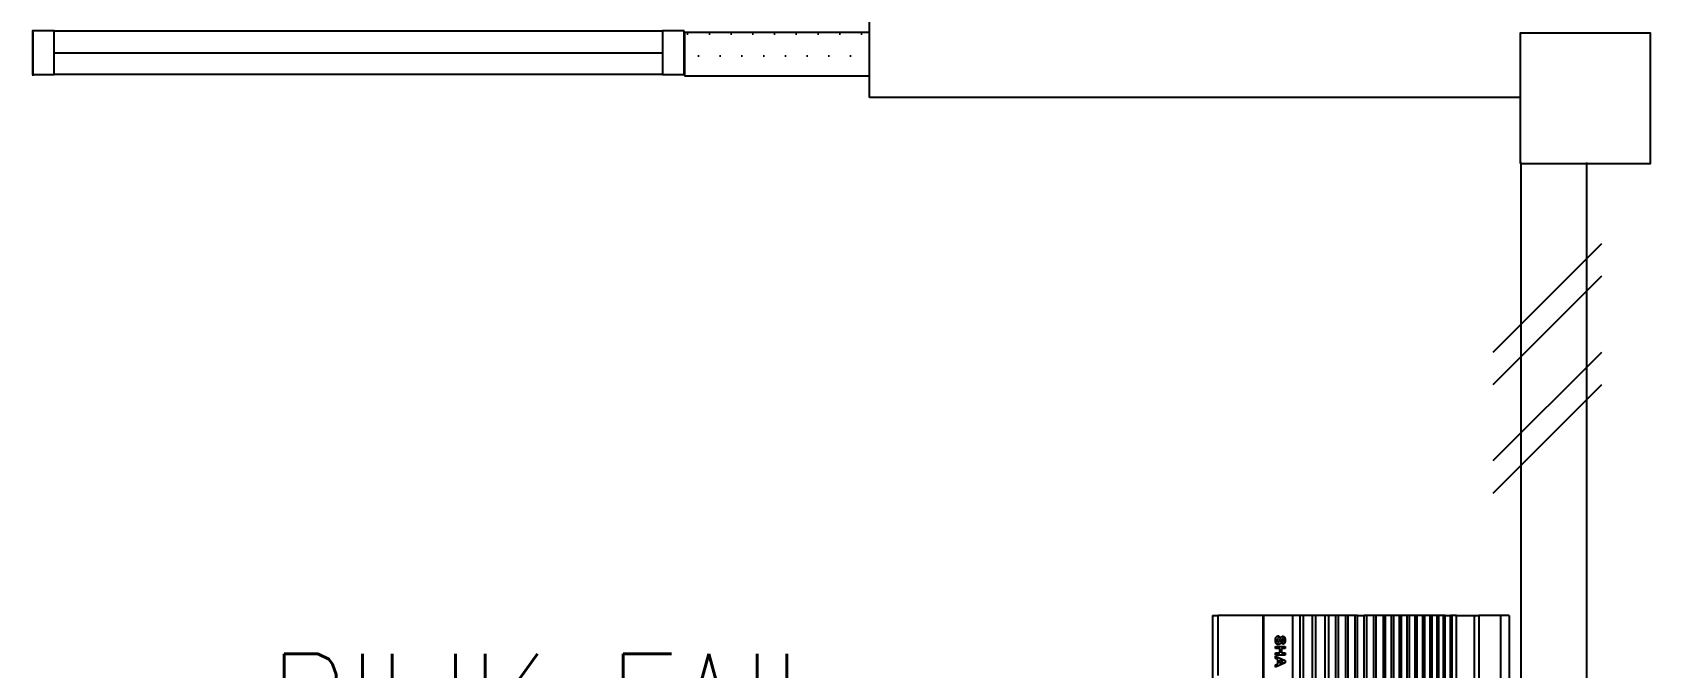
# Model space of a CAD drawing. Header units: millimetres. Extents: x 982 to 80582, y 687 to 58800.
# Drawn here: x 40366 to 44090, y 17671 to 19133 of the extents above; entities that cross this region are included whole.
import ezdxf
from ezdxf.enums import TextEntityAlignment as Align

# ---------------------------------------------------------------- set-up
doc = ezdxf.new("R2010")
doc.units = ezdxf.units.MM
for name, color, linetype in [('A-ARR', 4, 'Continuous'), ('A-COLUMN', 3, 'Continuous'), ('A-HATCH', 8, 'Continuous'), ('A-PARTITION', 4, 'Continuous'), ('A-ROOMSYM', 3, 'Continuous'), ('A-WALL', 1, 'Continuous'), ('A-WIN', 9, 'Continuous'), ('A-WLH', 7, 'Continuous'), ('Edges', 7, 'Continuous')]:
    doc.layers.add(name, color=color, linetype=linetype)
doc.styles.add('style1', font='romans.shx', dxfattribs={"height": 750})

# ---------------------------------------------------------------- blocks, each defined once
blk = doc.blocks.new('A$C49831240')
at = {"layer": 'A-WLH', "color": 8}
for p, q in [((250, 575), (0, 325)), ((250, 500), (0, 250)), ((250, 325), (0, 75)), ((250, 250), (0, 0))]:
    blk.add_line(p, q, dxfattribs=at)
blk = doc.blocks.new('A$C58571686')
at = {"layer": 'A-WIN', "color": 8, "ltscale": 790000000.0}
for p, q in [((50, 100), (1450, 100)), ((1450, 0), (50, 0))]:
    blk.add_line(p, q, dxfattribs=at)
at = {"layer": 'A-WIN', "color": 8}
blk.add_line((50, 50), (1450, 50), dxfattribs=at)
for points in [[(50, 100), (0, 100), (0, 0), (50, 0)], [(1500, 100), (1450, 100), (1450, 0), (1500, 0)]]:
    blk.add_lwpolyline(points, close=True, dxfattribs=at)
blk = doc.blocks.new('air con')
at = {"layer": 'Edges'}
for p, q in [((71.4, 41.9), (152.4, 41.9)), ((71.4, 41.9), (71.4, 41.09)), ((71.4, 41.09), (152.4, 41.09)), ((71.4, 41.09), (71.4, 39.12)), ((71.4, 39.12), (152.4, 39.12)), ((71.4, 38.72), (71.4, 39.12)), ((152.4, 38.72), (71.4, 38.72)), ((71.4, 37.09), (71.4, 38.72)), ((71.4, 37.09), (71.4, 36.7)), ((152.4, 37.09), (71.4, 37.09)), ((152.4, 36.7), (71.4, 36.7)), ((71.4, 36.7), (71.4, 36.54)), ((152.4, 36.54), (71.4, 36.54)), ((71.4, 36.08), (71.4, 36.54)), ((152.4, 36.08), (71.4, 36.08)), ((71.4, 36.08), (71.4, 35.91)), ((152.4, 35.91), (71.4, 35.91)), ((71.4, 35.91), (71.4, 35.49)), ((71.4, 35.49), (71.4, 35.34)), ((152.4, 35.49), (71.4, 35.49)), ((152.4, 35.34), (71.4, 35.34)), ((71.4, 35.34), (71.4, 34.88)), ((152.4, 34.88), (71.4, 34.88)), ((71.4, 34.88), (71.4, 34.71)), ((152.4, 34.71), (71.4, 34.71)), ((71.4, 34.71), (71.4, 34.21)), ((152.4, 34.21), (71.4, 34.21)), ((71.4, 34.21), (71.4, 34.02)), ((71.4, 34.02), (71.4, 33.51)), ((152.4, 34.02), (71.4, 34.02)), ((152.4, 33.51), (71.4, 33.51)), ((71.4, 33.51), (71.4, 33.33)), ((152.4, 33.33), (71.4, 33.33)), ((71.4, 33.33), (71.4, 32.83)), ((152.4, 32.83), (71.4, 32.83)), ((71.4, 32.83), (71.4, 32.62)), ((152.4, 32.62), (71.4, 32.62)), ((71.4, 32.62), (71.4, 32.1)), ((152.4, 32.1), (71.4, 32.1)), ((71.4, 32.1), (71.4, 31.91)), ((152.4, 31.91), (71.4, 31.91)), ((71.4, 31.91), (71.4, 31.38)), ((152.4, 31.38), (71.4, 31.38)), ((71.4, 31.38), (71.4, 31.19)), ((152.4, 31.19), (71.4, 31.19)), ((71.4, 31.19), (71.4, 30.65)), ((152.4, 30.65), (71.4, 30.65)), ((71.4, 30.65), (71.4, 30.44)), ((152.4, 30.44), (71.4, 30.44)), ((71.4, 30.44), (71.4, 29.79)), ((152.4, 29.79), (71.4, 29.79)), ((71.4, 29.79), (71.4, 29.56)), ((71.4, 29.56), (71.4, 28.93)), ((152.4, 29.56), (71.4, 29.56)), ((152.4, 28.93), (71.4, 28.93)), ((71.4, 28.93), (71.4, 28.71)), ((152.4, 28.71), (71.4, 28.71)), ((71.4, 28.09), (71.4, 28.71)), ((152.4, 28.09), (71.4, 28.09)), ((71.4, 28.09), (71.4, 27.87)), ((71.4, 27.87), (71.4, 27.23)), ((152.4, 27.87), (71.4, 27.87)), ((152.4, 27.23), (71.4, 27.23)), ((71.4, 27.23), (71.4, 27.02)), ((71.4, 27.02), (71.4, 26.35)), ((152.4, 27.02), (71.4, 27.02)), ((152.4, 26.35), (71.4, 26.35)), ((71.4, 26.35), (71.4, 26.12)), ((152.4, 26.12), (71.4, 26.12)), ((71.4, 26.12), (71.4, 25.47)), ((152.4, 25.47), (71.4, 25.47)), ((71.4, 25.47), (71.4, 25.16)), ((152.4, 25.16), (71.4, 25.16)), ((71.4, 25.16), (71.4, 24.3)), ((152.4, 24.3), (71.4, 24.3)), ((71.4, 24.3), (71.4, 24)), ((152.4, 24), (71.4, 24)), ((71.4, 24), (71.4, 23.18)), ((71.4, 23.18), (71.4, 22.88)), ((152.4, 23.18), (71.4, 23.18)), ((152.4, 22.88), (71.4, 22.88)), ((71.4, 22.88), (71.4, 22.21)), ((152.4, 22.21), (71.4, 22.21)), ((71.4, 22.21), (71.4, 19.57)), ((73.25, 20.92), (73.44, 20.94)), ((73.26, 20.85), (73.25, 20.92)), ((73.29, 20.79), (73.26, 20.85)), ((73.28, 21.28), (73.29, 21.35)), ((73.29, 21.23), (73.28, 21.28)), ((73.29, 21.35), (73.33, 21.41)), ((73.31, 21.19), (73.29, 21.23)), ((73.32, 20.74), (73.29, 20.79)), ((73.33, 21.14), (73.31, 21.19)), ((73.37, 20.7), (73.32, 20.74)), ((73.33, 21.41), (73.38, 21.46)), ((73.37, 21.11), (73.33, 21.14)), ((73.41, 21.08), (73.37, 21.11)), ((73.42, 20.67), (73.37, 20.7)), ((73.38, 21.46), (73.45, 21.49)), ((73.46, 21.06), (73.41, 21.08)), ((73.49, 20.64), (73.42, 20.67)), ((73.44, 20.94), (73.47, 20.86)), ((73.45, 21.49), (73.54, 21.52)), ((73.6, 21.02), (73.46, 21.06)), ((73.48, 21.32), (73.47, 21.29)), ((73.47, 21.29), (73.48, 21.26)), ((73.47, 20.86), (73.51, 20.81)), ((73.5, 21.35), (73.48, 21.32)), ((73.48, 21.26), (73.5, 21.24)), ((73.57, 20.63), (73.49, 20.64)), ((73.56, 21.37), (73.5, 21.35)), ((73.5, 21.24), (73.57, 21.21)), ((73.51, 20.81), (73.57, 20.78)), ((73.54, 21.52), (73.64, 21.52)), ((73.64, 21.38), (73.56, 21.37)), ((73.57, 21.21), (73.68, 21.18)), ((73.57, 20.78), (73.66, 20.77)), ((73.65, 20.62), (73.57, 20.63)), ((73.76, 20.98), (73.6, 21.02)), ((73.64, 21.52), (73.73, 21.52)), ((73.71, 21.37), (73.64, 21.38)), ((73.77, 20.63), (73.65, 20.62)), ((73.66, 20.77), (73.74, 20.78)), ((73.68, 21.18), (73.81, 21.15)), ((73.77, 21.35), (73.71, 21.37)), ((73.73, 21.52), (73.8, 21.51)), ((73.74, 20.78), (73.8, 20.81)), ((73.8, 20.96), (73.76, 20.98)), ((73.8, 21.31), (73.77, 21.35)), ((73.87, 20.66), (73.77, 20.63)), ((73.8, 21.51), (73.87, 21.48)), ((73.82, 21.25), (73.8, 21.31)), ((73.83, 20.94), (73.8, 20.96)), ((73.8, 20.81), (73.84, 20.85)), ((73.81, 21.15), (73.9, 21.12)), ((74.02, 21.26), (73.82, 21.25)), ((73.84, 20.92), (73.83, 20.94)), ((73.85, 20.89), (73.84, 20.92)), ((73.84, 20.85), (73.85, 20.89)), ((73.87, 21.48), (73.92, 21.45)), ((73.94, 20.7), (73.87, 20.66)), ((73.9, 21.12), (73.96, 21.08)), ((73.92, 21.45), (73.96, 21.41)), ((74, 20.75), (73.94, 20.7)), ((73.96, 21.41), (73.99, 21.37)), ((73.96, 21.08), (74.01, 21.03)), ((73.99, 21.37), (74.01, 21.32)), ((74.04, 20.82), (74, 20.75)), ((74.01, 21.32), (74.02, 21.26)), ((74.01, 21.03), (74.04, 20.97)), ((74.04, 20.97), (74.05, 20.89)), ((74.05, 20.89), (74.04, 20.82)), ((74.21, 20.64), (74.21, 21.51)), ((74.21, 21.51), (74.41, 21.51)), ((74.41, 20.64), (74.21, 20.64)), ((74.41, 21.51), (74.41, 21.17)), ((74.41, 21.17), (74.8, 21.17)), ((74.8, 21.02), (74.41, 21.02)), ((74.41, 21.02), (74.41, 20.64)), ((74.8, 21.17), (74.8, 21.51)), ((74.8, 21.51), (75, 21.51)), ((74.8, 20.64), (74.8, 21.02)), ((75, 20.64), (74.8, 20.64)), ((75, 21.51), (75, 20.64)), ((75.11, 20.64), (75.49, 21.51)), ((75.32, 20.64), (75.11, 20.64)), ((75.4, 20.84), (75.32, 20.64)), ((75.79, 20.84), (75.4, 20.84)), ((75.59, 21.31), (75.46, 20.98)), ((75.46, 20.98), (75.73, 20.98)), ((75.49, 21.51), (75.7, 21.51)), ((75.73, 20.98), (75.59, 21.31)), ((75.7, 21.51), (76.09, 20.64)), ((75.88, 20.64), (75.79, 20.84)), ((76.09, 20.64), (75.88, 20.64)), ((152.4, 19.57), (71.4, 19.57)), ((71.4, 19.57), (71.4, 19.49)), ((152.4, 19.49), (71.4, 19.49)), ((71.4, 19.49), (71.4, 15.42)), ((76.86, 15.42), (71.4, 15.42)), ((71.4, 14.9), (71.4, 15.42)), ((71.4, 14.9), (152.4, 14.9))]:
    blk.add_line(p, q, dxfattribs=at)

msp = doc.modelspace()

# ---------------------------------------------------------------- hatches: boundary and pattern name
at = {"layer": 'A-HATCH'}
h = msp.add_hatch(dxfattribs=at)
h.set_pattern_fill('DOTS', color=8, scale=800)
h.set_pattern_definition([(0, (3598.94, -197620.703), (25, 50), [0, -50])])
h.paths.add_polyline_path([(42292.1, 19033.1), (42292.1, 19133.1), (41867.1, 19133.1), (41867.1, 19033.1)])

# ---------------------------------------------------------------- linework, layer by layer
at = {"color": 8}
for p, q in [((40367.1, 19133.1), (40367.1, 19033.1)), ((41867.1, 19133.1), (41867.1, 19033.1))]:
    msp.add_line(p, q, dxfattribs=at)
at = {"layer": 'A-COLUMN', "color": 8}
msp.add_lwpolyline([(43790, 18831.2), (44090, 18831.2), (44090, 19131.2), (43790, 19131.2)], close=True, dxfattribs=at)
at = {"layer": 'A-PARTITION', "color": 8}
for p, q in [((42292.1, 19133.1), (41867.1, 19133.1)), ((41867.1, 19033.1), (42292.1, 19033.1))]:
    msp.add_line(p, q, dxfattribs=at)
at = {"layer": 'A-WALL', "color": 8}
for p, q in [((42292.1, 18983.1), (42292.1, 19283.1)), ((43792.1, 18983.1), (42292.1, 18983.1)), ((43792.1, 14833.1), (43792.1, 18833.1)), ((43942.1, 18833.1), (43942.1, 14833.1))]:
    msp.add_line(p, q, dxfattribs=at)

# ---------------------------------------------------------------- block references
at = {"xscale": 25.2884805851763, "yscale": 25.2884805851763, "zscale": 25.2884805851763, "rotation": 270}
msp.add_blockref('air con', (42705.1, 19596.1), dxfattribs=at)
at = {"layer": 'A-ARR', "color": 8}
msp.add_blockref('A$C58571686', (40366.1, 19036.3), dxfattribs=at)
at = {"layer": 'A-WLH', "color": 8}
msp.add_blockref('A$C49831240', (43727.1, 18071.4), dxfattribs=at)

# ---------------------------------------------------------------- texts
at = {"layer": 'A-ROOMSYM', "color": 8, "style": 'style1', "width": 0.8}
msp.add_text('BILIK FAIL', height=250, dxfattribs=at).set_placement((41562.6, 17452), align=Align.CENTER)

doc.saveas('drawing.dxf')
